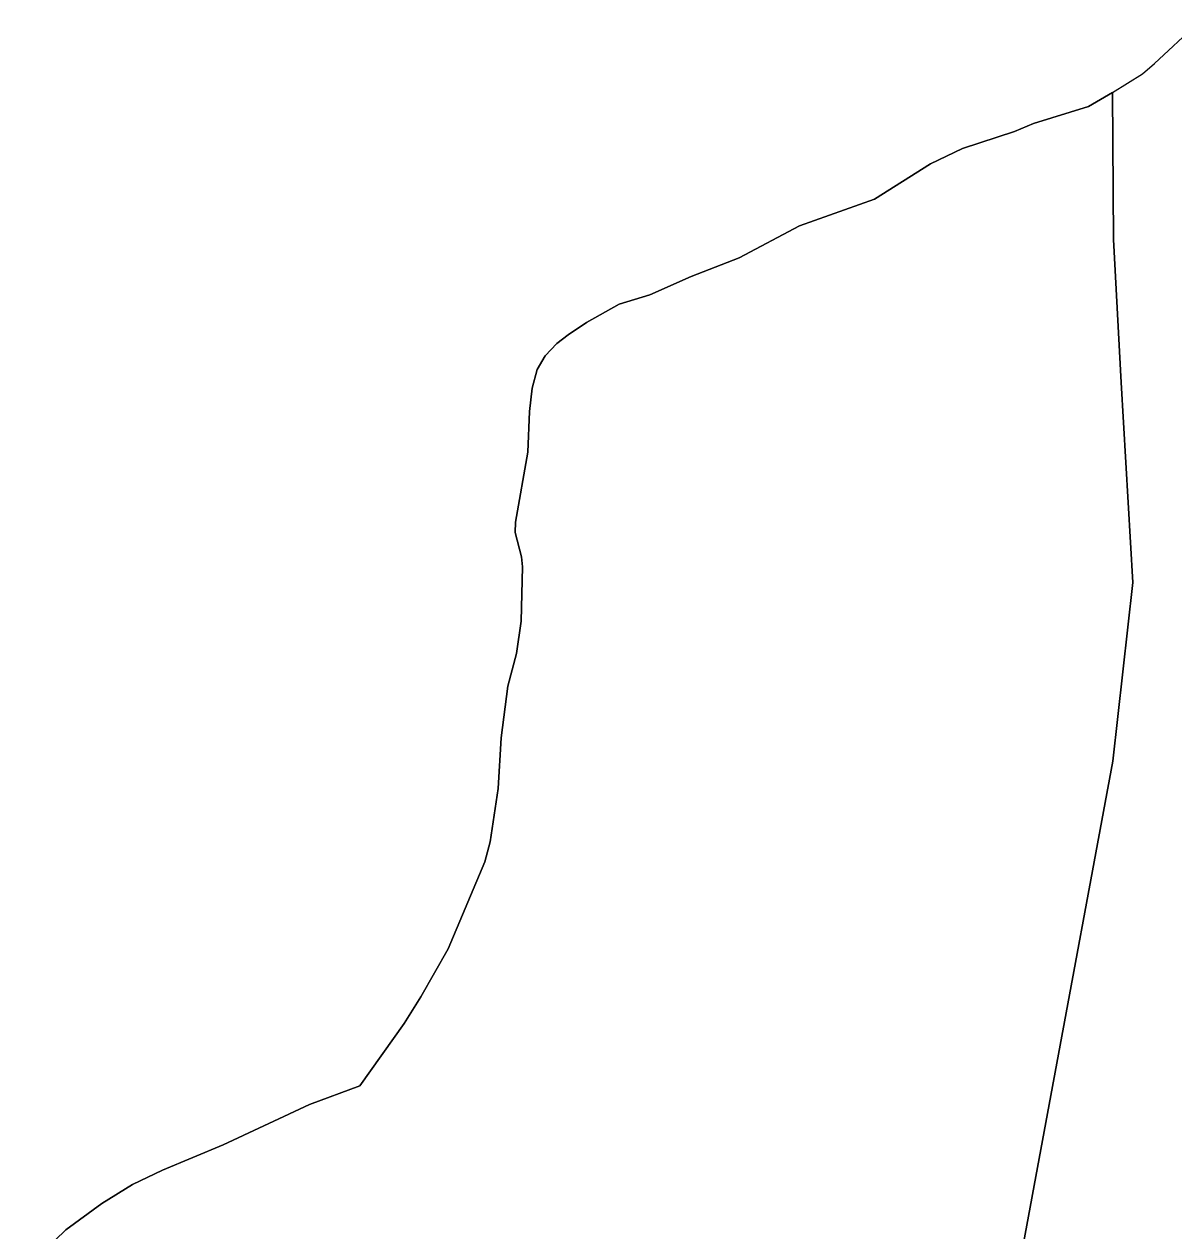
# Model space of a CAD drawing. Extents: x 1197813 to 1207132, y 6150159 to 6157836.
# Drawn here: x 1203531 to 1204658, y 6156034 to 6157217 of the extents above; entities that cross this region are included whole.
import ezdxf

# ---------------------------------------------------------------- set-up
doc = ezdxf.new("R2010")
doc.units = 0
doc.linetypes.add('CONTINU', pattern=[0])
for name, color, linetype in [('1LIEUDIT', 7, 'CONTINU'), ('1PARCELLE', 7, 'CONTINU'), ('1SECTION', 7, 'CONTINU'), ('1SUBDSECT', 7, 'CONTINU')]:
    doc.layers.add(name, color=color, linetype=linetype)

msp = doc.modelspace()

# ---------------------------------------------------------------- linework, layer by layer
at = {"layer": '1LIEUDIT'}
msp.add_lwpolyline([(1203530.95, 6155996.54), (1203571.92, 6156035.99), (1203607.02, 6156061.8), (1203637.08, 6156080.44), (1203666.53, 6156094.27), (1203726.02, 6156119.22), (1203810.48, 6156158.64), (1203859.99, 6156176.94), (1203903.12, 6156238.01), (1203919.62, 6156264.13), (1203946.33, 6156311), (1203982.2, 6156396.5), (1203987.64, 6156416.05), (1203995.49, 6156468.21), (1203998.39, 6156517.74), (1204004.98, 6156568.52), (1204013.45, 6156600.26), (1204017.83, 6156631.99), (1204019.29, 6156685.28), (1204018.1, 6156695.04), (1204011.92, 6156719.04), (1204012.41, 6156728.96), (1204024.47, 6156797.49), (1204026.08, 6156837.49), (1204028.53, 6156860.19), (1204033.73, 6156878.7), (1204041.43, 6156891.98), (1204052.99, 6156903.9), (1204063.83, 6156912.34), (1204081.86, 6156924.49), (1204114, 6156942.63), (1204143.87, 6156951.71), (1204184.46, 6156969.51), (1204231.34, 6156987.98), (1204290.56, 6157019.17), (1204363.98, 6157045.24), (1204418.86, 6157080.03), (1204450.26, 6157095.03), (1204501.26, 6157111.76), (1204519.88, 6157119.41), (1204573.61, 6157136.21), (1204597.23, 6157149.8), (1204598.19, 6157005.89), (1204605.62, 6156865.71), (1204617.19, 6156669.79), (1204597.74, 6156494.88), (1204535.17, 6156158.75), (1204501.85, 6155978.63)], dxfattribs=at)
at = {"layer": '1PARCELLE'}
msp.add_lwpolyline([(1203530.95, 6155996.54), (1203571.92, 6156035.99), (1203607.02, 6156061.8), (1203637.08, 6156080.44), (1203666.53, 6156094.27), (1203726.02, 6156119.22), (1203810.48, 6156158.64), (1203859.99, 6156176.94), (1203903.12, 6156238.01), (1203919.62, 6156264.13), (1203946.33, 6156311), (1203982.2, 6156396.5), (1203987.64, 6156416.05), (1203995.49, 6156468.21), (1203998.39, 6156517.74), (1204004.98, 6156568.52), (1204013.45, 6156600.26), (1204017.83, 6156631.99), (1204019.29, 6156685.28), (1204018.1, 6156695.04), (1204011.92, 6156719.04), (1204012.41, 6156728.96), (1204024.47, 6156797.49), (1204026.08, 6156837.49), (1204028.53, 6156860.19), (1204033.73, 6156878.7), (1204041.43, 6156891.98), (1204052.99, 6156903.9), (1204063.83, 6156912.34), (1204081.86, 6156924.49), (1204114, 6156942.63), (1204143.87, 6156951.71), (1204184.46, 6156969.51), (1204231.34, 6156987.98), (1204290.56, 6157019.17), (1204363.98, 6157045.24), (1204418.86, 6157080.03), (1204450.26, 6157095.03), (1204501.26, 6157111.76), (1204519.88, 6157119.41), (1204573.61, 6157136.21), (1204597.23, 6157149.8), (1204598.19, 6157005.89), (1204605.62, 6156865.71), (1204617.19, 6156669.79), (1204597.74, 6156494.88), (1204535.17, 6156158.75), (1204501.85, 6155978.63)], dxfattribs=at)
at = {"layer": '1SECTION'}
msp.add_lwpolyline([(1203530.95, 6155996.54), (1203571.92, 6156035.99), (1203607.02, 6156061.8), (1203637.08, 6156080.44), (1203666.53, 6156094.27), (1203726.02, 6156119.22), (1203810.48, 6156158.64), (1203859.99, 6156176.94), (1203903.12, 6156238.01), (1203919.62, 6156264.13), (1203946.33, 6156311), (1203982.2, 6156396.5), (1203987.64, 6156416.05), (1203995.49, 6156468.21), (1203998.39, 6156517.74), (1204004.98, 6156568.52), (1204013.45, 6156600.26), (1204017.83, 6156631.99), (1204019.29, 6156685.28), (1204018.1, 6156695.04), (1204011.92, 6156719.04), (1204012.41, 6156728.96), (1204024.47, 6156797.49), (1204026.08, 6156837.49), (1204028.53, 6156860.19), (1204033.73, 6156878.7), (1204041.43, 6156891.98), (1204052.99, 6156903.9), (1204063.83, 6156912.34), (1204081.86, 6156924.49), (1204114, 6156942.63), (1204143.87, 6156951.71), (1204184.46, 6156969.51), (1204231.34, 6156987.98), (1204290.56, 6157019.17), (1204363.98, 6157045.24), (1204418.86, 6157080.03), (1204450.26, 6157095.03), (1204501.26, 6157111.76), (1204519.88, 6157119.41), (1204573.61, 6157136.21), (1204597.23, 6157149.8), (1204626.53, 6157167.99), (1204638.46, 6157178.32), (1204679.87, 6157216.79)], dxfattribs=at)
at = {"layer": '1SUBDSECT'}
msp.add_lwpolyline([(1204501.85, 6155978.63), (1204535.17, 6156158.75), (1204597.74, 6156494.88), (1204617.19, 6156669.79), (1204605.62, 6156865.71), (1204598.19, 6157005.89), (1204597.23, 6157149.8), (1204573.61, 6157136.21), (1204519.88, 6157119.41), (1204501.26, 6157111.76), (1204450.26, 6157095.03), (1204418.86, 6157080.03), (1204363.98, 6157045.24), (1204290.56, 6157019.17), (1204231.34, 6156987.98), (1204184.46, 6156969.51), (1204143.87, 6156951.71), (1204114, 6156942.63), (1204081.86, 6156924.49), (1204063.83, 6156912.34), (1204052.99, 6156903.9), (1204041.43, 6156891.98), (1204033.73, 6156878.7), (1204028.53, 6156860.19), (1204026.08, 6156837.49), (1204024.47, 6156797.49), (1204012.41, 6156728.96), (1204011.92, 6156719.04), (1204018.1, 6156695.04), (1204019.29, 6156685.28), (1204017.83, 6156631.99), (1204013.45, 6156600.26), (1204004.98, 6156568.52), (1203998.39, 6156517.74), (1203995.49, 6156468.21), (1203987.64, 6156416.05), (1203982.2, 6156396.5), (1203946.33, 6156311), (1203919.62, 6156264.13), (1203903.12, 6156238.01), (1203859.99, 6156176.94), (1203810.48, 6156158.64), (1203726.02, 6156119.22), (1203666.53, 6156094.27), (1203637.08, 6156080.44), (1203607.02, 6156061.8), (1203571.92, 6156035.99), (1203530.95, 6155996.54)], dxfattribs=at)

doc.saveas('drawing.dxf')
